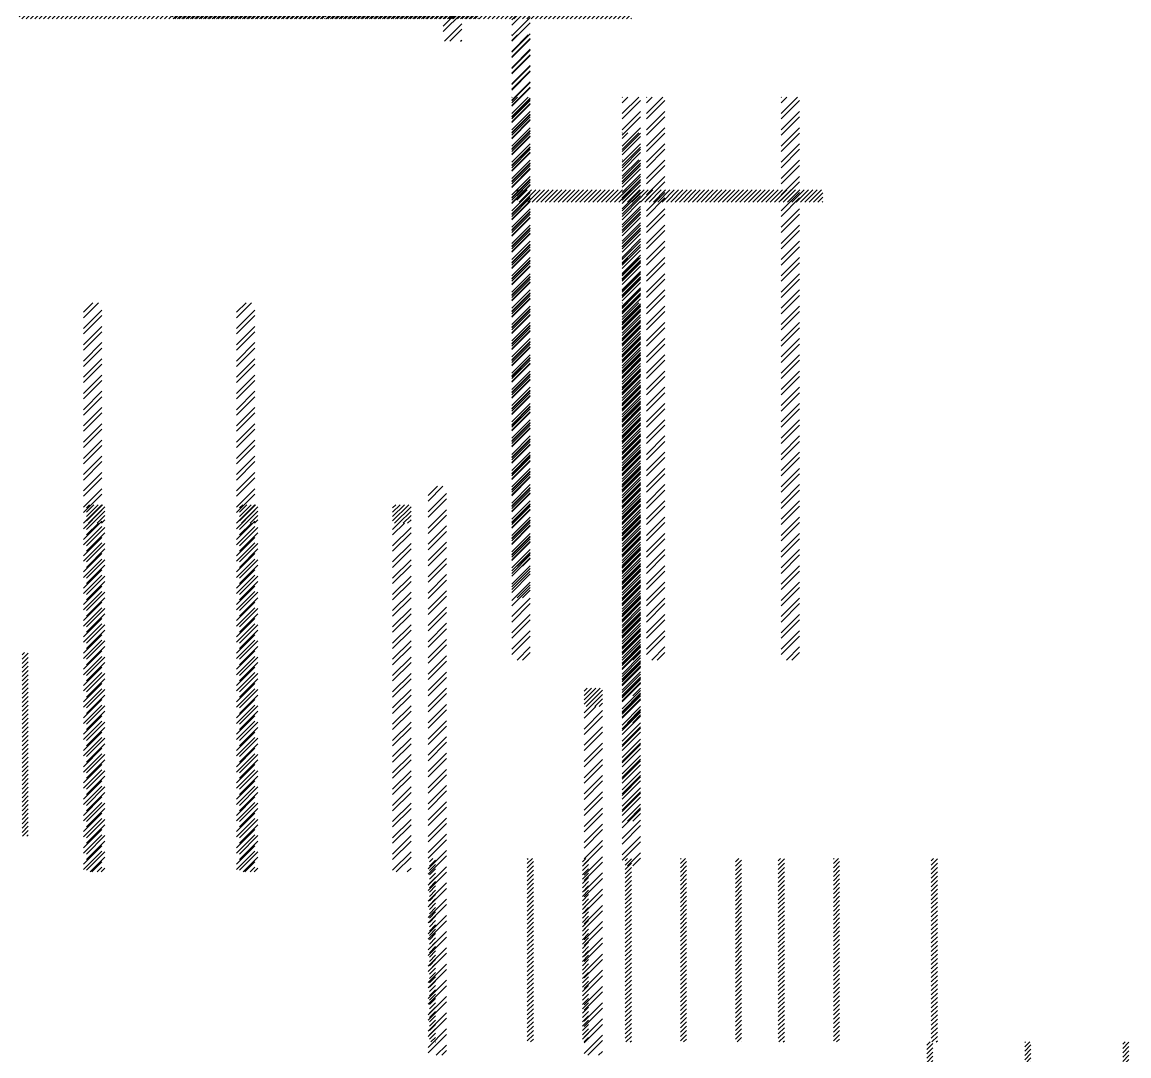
# Paper-space layout 'Layout1' of a CAD drawing. Extents: x -542 to 3071708, y -2912 to 2371007.
# Drawn here: x 9712 to 18752, y 2786 to 11232 of the extents above; entities that cross this region are included whole.
import ezdxf

# ---------------------------------------------------------------- set-up
doc = ezdxf.new("R2010")
doc.units = 0
doc.header["$LTSCALE"] = 500
doc.layers.get('0').update_dxf_attribs({"linetype": 'CONTINUOUS'})
doc.layers.add('DIM', color=2, linetype='CONTINUOUS')

# ---------------------------------------------------------------- blocks, each defined once
blk = doc.blocks.new('*X')
at = {"color": 0}
for p, q in [((2863.6, 13867.9), (3013.6, 14017.9)), ((2863.6, 13823.7), (3013.6, 13973.7)), ((2872.7, 13744.4), (3013.6, 13885.4)), ((2916.9, 13744.4), (3013.6, 13841.2)), ((3005.2, 13744.4), (3013.6, 13752.8)), ((3463.6, 12443.8), (3548.4, 12528.6)), ((3463.6, 12479.2), (3513, 12528.6)), ((3463.6, 12514.6), (3477.7, 12528.6)), ((3483.7, 12428.6), (3583.7, 12528.6)), ((3519.1, 12428.6), (3619.1, 12528.6)), ((3554.4, 12428.6), (3654.4, 12528.6)), ((3589.8, 12428.6), (3689.8, 12528.6)), ((3625.2, 12428.6), (3725.2, 12528.6)), ((3660.5, 12428.6), (3760.5, 12528.6)), ((3695.9, 12428.6), (3795.9, 12528.6)), ((3731.2, 12428.6), (3831.2, 12528.6)), ((3766.6, 12428.6), (3866.6, 12528.6)), ((3801.9, 12428.6), (3901.9, 12528.6)), ((3837.3, 12428.6), (3937.3, 12528.6)), ((3872.6, 12428.6), (3972.6, 12528.6)), ((3908, 12428.6), (4008, 12528.6)), ((3943.4, 12428.6), (4043.4, 12528.6)), ((3978.7, 12428.6), (4078.7, 12528.6)), ((4014.1, 12428.6), (4114.1, 12528.6)), ((4049.4, 12428.6), (4149.4, 12528.6)), ((4084.8, 12428.6), (4184.8, 12528.6)), ((4120.1, 12428.6), (4220.1, 12528.6)), ((4155.5, 12428.6), (4255.5, 12528.6)), ((4190.8, 12428.6), (4290.8, 12528.6)), ((4226.2, 12428.6), (4326.2, 12528.6)), ((4261.6, 12428.6), (4361.6, 12528.6)), ((4296.9, 12428.6), (4396.9, 12528.6)), ((4332.3, 12428.6), (4432.3, 12528.6)), ((4367.6, 12428.6), (4467.6, 12528.6)), ((4403, 12428.6), (4503, 12528.6)), ((4438.3, 12428.6), (4538.3, 12528.6)), ((4473.7, 12428.6), (4573.7, 12528.6)), ((4509, 12428.6), (4609, 12528.6)), ((4544.4, 12428.6), (4644.4, 12528.6)), ((4579.8, 12428.6), (4679.8, 12528.6)), ((4615.1, 12428.6), (4715.1, 12528.6)), ((4650.5, 12428.6), (4750.5, 12528.6)), ((4685.8, 12428.6), (4785.8, 12528.6)), ((4721.2, 12428.6), (4821.2, 12528.6)), ((4756.5, 12428.6), (4856.5, 12528.6)), ((4791.9, 12428.6), (4891.9, 12528.6)), ((4827.2, 12428.6), (4927.2, 12528.6)), ((4862.6, 12428.6), (4962.6, 12528.6)), ((4898, 12428.6), (4998, 12528.6)), ((4933.3, 12428.6), (5033.3, 12528.6)), ((4968.7, 12428.6), (5068.7, 12528.6)), ((5004, 12428.6), (5104, 12528.6)), ((5039.4, 12428.6), (5139.4, 12528.6)), ((5074.7, 12428.6), (5174.7, 12528.6)), ((5110.1, 12428.6), (5210.1, 12528.6)), ((5145.4, 12428.6), (5245.4, 12528.6)), ((5180.8, 12428.6), (5280.8, 12528.6)), ((5216.1, 12428.6), (5316.1, 12528.6)), ((5251.5, 12428.6), (5351.5, 12528.6)), ((5286.9, 12428.6), (5386.9, 12528.6)), ((5322.2, 12428.6), (5422.2, 12528.6)), ((5357.6, 12428.6), (5457.6, 12528.6)), ((5392.9, 12428.6), (5492.9, 12528.6)), ((5428.3, 12428.6), (5528.3, 12528.6)), ((5463.6, 12428.6), (5563.6, 12528.6)), ((5499, 12428.6), (5599, 12528.6)), ((5534.3, 12428.6), (5634.3, 12528.6)), ((5569.7, 12428.6), (5669.7, 12528.6)), ((5605.1, 12428.6), (5705.1, 12528.6)), ((5640.4, 12428.6), (5740.4, 12528.6)), ((5675.8, 12428.6), (5775.8, 12528.6)), ((5711.1, 12428.6), (5811.1, 12528.6)), ((5746.5, 12428.6), (5846.5, 12528.6)), ((5781.8, 12428.6), (5881.8, 12528.6)), ((5817.2, 12428.6), (5917.2, 12528.6)), ((5852.5, 12428.6), (5952.5, 12528.6)), ((5887.9, 12428.6), (5963.6, 12504.3)), ((5923.3, 12428.6), (5963.6, 12469)), ((5958.6, 12428.6), (5963.6, 12433.6)), ((2738.6, 10030.6), (2815.9, 10107.9)), ((2738.6, 9986.4), (2860.1, 10107.9)), ((2738.6, 9898), (2888.6, 10048)), ((14613.6, 9973.2), (14748.3, 10107.9)), ((14613.6, 10105.8), (14615.7, 10107.9)), ((14613.6, 10061.6), (14659.9, 10107.9)), ((14613.6, 9929), (14763.6, 10079)), ((2738.6, 9853.9), (2888.6, 10003.9)), ((14613.6, 9840.6), (14763.6, 9990.6)), ((14613.6, 9796.4), (14763.6, 9946.4)), ((2738.6, 9765.5), (2888.6, 9915.5)), ((2738.6, 9721.3), (2888.6, 9871.3)), ((14613.6, 9708), (14763.6, 9858)), ((2738.6, 9632.9), (2888.6, 9782.9)), ((14613.6, 9663.8), (14763.6, 9813.8)), ((2738.6, 9588.7), (2888.6, 9738.7)), ((14613.6, 9575.5), (14763.6, 9725.5)), ((14613.6, 9531.3), (14763.6, 9681.3)), ((2738.6, 9500.3), (2888.6, 9650.3)), ((2738.6, 9456.1), (2888.6, 9606.1)), ((14613.6, 9442.9), (14763.6, 9592.9)), ((2738.6, 9367.7), (2888.6, 9517.7)), ((14613.6, 9398.7), (14763.6, 9548.7)), ((2738.6, 9323.5), (2888.6, 9473.5)), ((14613.6, 9310.3), (14763.6, 9460.3)), ((14613.6, 9266.1), (14763.6, 9416.1)), ((2738.6, 9235.1), (2888.6, 9385.1)), ((2738.6, 9190.9), (2888.6, 9340.9)), ((14613.6, 9177.7), (14763.6, 9327.7)), ((2738.6, 9102.6), (2888.6, 9252.6)), ((14613.6, 9133.5), (14763.6, 9283.5)), ((2738.6, 9058.4), (2888.6, 9208.4)), ((14613.6, 9045.1), (14763.6, 9195.1)), ((14613.6, 9000.9), (14763.6, 9150.9)), ((2738.6, 8970), (2888.6, 9120)), ((2738.6, 8925.8), (2888.6, 9075.8)), ((14613.6, 8912.5), (14763.6, 9062.5)), ((2738.6, 8837.4), (2888.6, 8987.4)), ((14613.6, 8868.4), (14763.6, 9018.4)), ((2738.6, 8793.2), (2888.6, 8943.2)), ((14613.6, 8780), (14763.6, 8930)), ((14613.6, 8735.8), (14763.6, 8885.8)), ((2738.6, 8704.8), (2888.6, 8854.8)), ((2738.6, 8660.6), (2888.6, 8810.6)), ((14613.6, 8647.4), (14763.6, 8797.4)), ((2738.6, 8572.2), (2888.6, 8722.2)), ((14613.6, 8603.2), (14763.6, 8753.2)), ((2738.6, 8528), (2888.6, 8678)), ((2738.6, 8439.6), (2888.6, 8589.6)), ((14613.6, 8514.8), (14763.6, 8664.8)), ((14613.6, 8470.6), (14763.6, 8620.6)), ((2738.6, 8395.4), (2888.6, 8545.4)), ((14613.6, 8382.2), (14763.6, 8532.2)), ((2738.6, 8307.1), (2888.6, 8457.1)), ((2738.6, 8262.9), (2888.6, 8412.9)), ((4013.6, 8326.9), (4144.6, 8457.9)), ((4013.6, 8362.3), (4109.2, 8457.9)), ((4013.6, 8397.7), (4073.8, 8457.9)), ((4013.6, 8433), (4038.5, 8457.9)), ((4029.9, 8307.9), (4163.6, 8441.6)), ((14613.6, 8338), (14763.6, 8488)), ((2738.6, 8174.5), (2888.6, 8324.5)), ((4065.3, 8307.9), (4163.6, 8406.2)), ((4100.6, 8307.9), (4163.6, 8370.9)), ((4136, 8307.9), (4163.6, 8335.5)), ((14613.6, 8249.6), (14763.6, 8399.6)), ((14613.6, 8205.4), (14763.6, 8355.4)), ((2738.6, 8130.3), (2888.6, 8280.3)), ((4013.6, 8256.2), (4065.3, 8307.9)), ((4013.6, 8212), (4109.5, 8307.9)), ((4013.6, 8123.7), (4163.6, 8273.7)), ((4013.6, 8079.5), (4163.6, 8229.5)), ((14613.6, 8117), (14763.6, 8267)), ((2738.6, 8041.9), (2888.6, 8191.9)), ((2738.6, 7997.7), (2888.6, 8147.7)), ((4013.6, 7991.1), (4163.6, 8141.1)), ((14613.6, 8072.9), (14763.6, 8222.9)), ((2738.6, 7909.3), (2888.6, 8059.3)), ((4013.6, 7946.9), (4163.6, 8096.9)), ((14613.6, 7984.5), (14763.6, 8134.5)), ((14613.6, 7940.3), (14763.6, 8090.3)), ((2738.6, 7865.1), (2888.6, 8015.1)), ((4013.6, 7858.5), (4163.6, 8008.5)), ((4013.6, 7814.3), (4163.6, 7964.3)), ((14613.6, 7851.9), (14763.6, 8001.9)), ((14613.6, 7807.7), (14763.6, 7957.7)), ((2738.6, 7776.7), (2888.6, 7926.7)), ((2738.6, 7732.5), (2888.6, 7882.5)), ((4013.6, 7725.9), (4163.6, 7875.9)), ((14613.6, 7719.3), (14763.6, 7869.3)), ((2738.6, 7644.1), (2888.6, 7794.1)), ((4013.6, 7681.7), (4163.6, 7831.7)), ((14613.6, 7675.1), (14763.6, 7825.1)), ((2738.6, 7600), (2888.6, 7750)), ((4013.6, 7593.3), (4163.6, 7743.3)), ((4013.6, 7549.1), (4163.6, 7699.1)), ((14613.6, 7586.7), (14763.6, 7736.7)), ((14613.6, 7542.5), (14763.6, 7692.5)), ((2738.6, 7511.6), (2888.6, 7661.6)), ((2738.6, 7467.4), (2888.6, 7617.4)), ((4013.6, 7460.7), (4163.6, 7610.7)), ((14613.6, 7454.1), (14763.6, 7604.1)), ((2738.6, 7379), (2888.6, 7529)), ((4013.6, 7416.5), (4163.6, 7566.5)), ((14613.6, 7409.9), (14763.6, 7559.9)), ((2738.6, 7334.8), (2888.6, 7484.8)), ((4013.6, 7328.2), (4163.6, 7478.2)), ((4013.6, 7284), (4163.6, 7434)), ((14613.6, 7321.6), (14763.6, 7471.6)), ((14613.6, 7277.4), (14763.6, 7427.4)), ((2738.6, 7246.4), (2888.6, 7396.4)), ((2738.6, 7202.2), (2888.6, 7352.2)), ((4013.6, 7195.6), (4163.6, 7345.6)), ((14613.6, 7189), (14763.6, 7339)), ((2738.6, 7113.8), (2888.6, 7263.8)), ((4013.6, 7151.4), (4163.6, 7301.4)), ((14613.6, 7144.8), (14763.6, 7294.8)), ((2738.6, 7069.6), (2888.6, 7219.6)), ((4013.6, 7063), (4163.6, 7213)), ((4013.6, 7018.8), (4163.6, 7168.8)), ((14613.6, 7056.4), (14763.6, 7206.4)), ((14613.6, 7012.2), (14763.6, 7162.2)), ((2738.6, 6981.2), (2888.6, 7131.2)), ((2738.6, 6937), (2888.6, 7087)), ((4013.6, 6930.4), (4163.6, 7080.4)), ((14613.6, 6923.8), (14763.6, 7073.8)), ((2738.6, 6848.7), (2888.6, 6998.7)), ((4013.6, 6886.2), (4163.6, 7036.2)), ((14613.6, 6879.6), (14763.6, 7029.6)), ((2738.6, 6804.5), (2888.6, 6954.5)), ((4013.6, 6797.8), (4163.6, 6947.8)), ((4013.6, 6753.6), (4163.6, 6903.6)), ((14613.6, 6791.2), (14763.6, 6941.2)), ((14613.6, 6747), (14763.6, 6897)), ((2738.6, 6716.1), (2888.6, 6866.1)), ((2738.6, 6671.9), (2888.6, 6821.9)), ((4013.6, 6665.2), (4163.6, 6815.2)), ((14613.6, 6658.6), (14763.6, 6808.6)), ((2738.6, 6583.5), (2888.6, 6733.5)), ((4013.6, 6621), (4163.6, 6771)), ((14613.6, 6614.4), (14763.6, 6764.4)), ((2738.6, 6539.3), (2888.6, 6689.3)), ((2738.6, 6450.9), (2888.6, 6600.9)), ((4013.6, 6532.7), (4163.6, 6682.7)), ((4013.6, 6488.5), (4163.6, 6638.5)), ((14613.6, 6526.1), (14763.6, 6676.1)), ((14613.6, 6481.9), (14763.6, 6631.9)), ((2738.6, 6406.7), (2888.6, 6556.7)), ((4013.6, 6400.1), (4163.6, 6550.1)), ((14613.6, 6393.5), (14763.6, 6543.5)), ((2738.6, 6318.3), (2888.6, 6468.3)), ((2738.6, 6274.1), (2888.6, 6424.1)), ((4013.6, 6355.9), (4163.6, 6505.9)), ((14613.6, 6349.3), (14763.6, 6499.3)), ((2738.6, 6185.7), (2888.6, 6335.7)), ((4013.6, 6267.5), (4163.6, 6417.5)), ((4013.6, 6223.3), (4163.6, 6373.3)), ((14613.6, 6260.9), (14763.6, 6410.9)), ((14613.6, 6216.7), (14763.6, 6366.7)), ((2738.6, 6141.5), (2888.6, 6291.5)), ((4013.6, 6134.9), (4163.6, 6284.9)), ((4013.6, 6090.7), (4163.6, 6240.7)), ((14613.6, 6128.3), (14763.6, 6278.3)), ((2738.6, 6053.2), (2888.6, 6203.2)), ((2738.6, 6009), (2888.6, 6159)), ((4013.6, 6002.3), (4163.6, 6152.3)), ((14613.6, 6084.1), (14763.6, 6234.1)), ((2738.6, 5920.6), (2888.6, 6070.6)), ((4013.6, 5958.1), (4163.6, 6108.1)), ((14613.6, 5995.7), (14763.6, 6145.7)), ((14613.6, 5951.5), (14763.6, 6101.5)), ((2738.6, 5876.4), (2888.6, 6026.4)), ((4013.6, 5869.7), (4163.6, 6019.7)), ((4013.6, 5825.6), (4163.6, 5975.6)), ((14613.6, 5863.1), (14763.6, 6013.1)), ((14613.6, 5819), (14763.6, 5969)), ((2738.6, 5788), (2888.6, 5938)), ((2738.6, 5743.8), (2888.6, 5893.8)), ((4013.6, 5737.2), (4163.6, 5887.2)), ((14613.6, 5730.6), (14763.6, 5880.6)), ((2738.6, 5655.4), (2888.6, 5805.4)), ((4013.6, 5693), (4163.6, 5843)), ((14613.6, 5686.4), (14763.6, 5836.4)), ((2738.6, 5611.2), (2888.6, 5761.2)), ((4013.6, 5604.6), (4163.6, 5754.6)), ((4013.6, 5560.4), (4163.6, 5710.4)), ((14613.6, 5598), (14763.6, 5748)), ((14613.6, 5553.8), (14763.6, 5703.8)), ((2738.6, 5522.8), (2888.6, 5672.8)), ((2738.6, 5478.6), (2888.6, 5628.6)), ((4013.6, 5472), (4163.6, 5622)), ((14656.1, 5507.9), (14763.6, 5615.4)), ((2806.3, 5457.9), (2888.6, 5540.2)), ((4043.7, 5457.9), (4163.6, 5577.8)), ((6813.6, 5540.8), (6841.8, 5569)), ((6813.6, 5505.4), (6863.6, 5555.4)), ((6813.6, 5470.1), (6863.6, 5520.1)), ((7613.6, 5527.6), (7655, 5569)), ((7613.6, 5563), (7619.6, 5569)), ((7613.6, 5492.3), (7663.6, 5542.3)), ((8413.6, 5549.8), (8432.8, 5569)), ((8413.6, 5514.5), (8463.6, 5564.5)), ((8413.6, 5479.1), (8463.6, 5529.1)), ((14700.3, 5507.9), (14763.6, 5571.2)), ((2850.5, 5457.9), (2888.6, 5496)), ((4132.1, 5457.9), (4163.6, 5489.4)), ((6813.6, 5434.7), (6863.6, 5484.7)), ((6813.6, 5399.4), (6863.6, 5449.4)), ((7613.6, 5456.9), (7663.6, 5506.9)), ((7613.6, 5421.6), (7663.6, 5471.6)), ((7613.6, 5386.2), (7663.6, 5436.2)), ((8413.6, 5443.7), (8463.6, 5493.7)), ((8413.6, 5408.4), (8463.6, 5458.4)), ((6813.6, 5364), (6863.6, 5414)), ((6813.6, 5328.7), (6863.6, 5378.7)), ((6813.6, 5293.3), (6863.6, 5343.3)), ((7613.6, 5350.9), (7663.6, 5400.9)), ((7613.6, 5315.5), (7663.6, 5365.5)), ((8413.6, 5373), (8463.6, 5423)), ((8413.6, 5337.7), (8463.6, 5387.7)), ((8413.6, 5302.3), (8463.6, 5352.3)), ((6813.6, 5258), (6863.6, 5308)), ((6813.6, 5222.6), (6863.6, 5272.6)), ((7613.6, 5280.1), (7663.6, 5330.1)), ((7613.6, 5244.8), (7663.6, 5294.8)), ((7613.6, 5209.4), (7663.6, 5259.4)), ((8413.6, 5267), (8463.6, 5317)), ((8413.6, 5231.6), (8463.6, 5281.6)), ((8413.6, 5196.3), (8463.6, 5246.3)), ((6813.6, 5187.2), (6863.6, 5237.2)), ((6813.6, 5151.9), (6863.6, 5201.9)), ((6813.6, 5116.5), (6863.6, 5166.5)), ((7613.6, 5174.1), (7663.6, 5224.1)), ((7613.6, 5138.7), (7663.6, 5188.7)), ((7613.6, 5103.4), (7663.6, 5153.4)), ((8413.6, 5160.9), (8463.6, 5210.9)), ((8413.6, 5125.5), (8463.6, 5175.5)), ((6813.6, 5081.2), (6863.6, 5131.2)), ((6813.6, 5045.8), (6863.6, 5095.8)), ((7613.6, 5068), (7663.6, 5118)), ((7613.6, 5032.7), (7663.6, 5082.7)), ((8413.6, 5090.2), (8463.6, 5140.2)), ((8413.6, 5054.8), (8463.6, 5104.8)), ((8413.6, 5019.5), (8463.6, 5069.5)), ((6813.6, 5010.5), (6863.6, 5060.5)), ((6813.6, 4975.1), (6863.6, 5025.1)), ((6813.6, 4939.8), (6863.6, 4989.8)), ((7613.6, 4997.3), (7663.6, 5047.3)), ((7613.6, 4961.9), (7663.6, 5011.9)), ((7613.6, 4926.6), (7663.6, 4976.6)), ((8413.6, 4984.1), (8463.6, 5034.1)), ((8413.6, 4948.8), (8463.6, 4998.8)), ((6813.6, 4904.4), (6863.6, 4954.4)), ((6813.6, 4869), (6863.6, 4919)), ((6813.6, 4833.7), (6863.6, 4883.7)), ((7613.6, 4891.2), (7663.6, 4941.2)), ((7613.6, 4855.9), (7663.6, 4905.9)), ((8413.6, 4913.4), (8463.6, 4963.4)), ((8413.6, 4878.1), (8463.6, 4928.1)), ((8413.6, 4842.7), (8463.6, 4892.7)), ((6813.6, 4798.3), (6863.6, 4848.3)), ((6813.6, 4763), (6863.6, 4813)), ((7613.6, 4820.5), (7663.6, 4870.5)), ((7613.6, 4785.2), (7663.6, 4835.2)), ((7613.6, 4749.8), (7663.6, 4799.8)), ((8413.6, 4807.3), (8463.6, 4857.3)), ((8413.6, 4772), (8463.6, 4822)), ((6813.6, 4727.6), (6863.6, 4777.6)), ((6813.6, 4692.3), (6863.6, 4742.3)), ((6813.6, 4656.9), (6863.6, 4706.9)), ((7613.6, 4714.5), (7663.6, 4764.5)), ((7613.6, 4679.1), (7663.6, 4729.1)), ((8413.6, 4736.6), (8463.6, 4786.6)), ((8413.6, 4701.3), (8463.6, 4751.3)), ((8413.6, 4665.9), (8463.6, 4715.9)), ((6813.6, 4621.6), (6863.6, 4671.6)), ((6813.6, 4586.2), (6863.6, 4636.2)), ((7613.6, 4643.7), (7663.6, 4693.7)), ((7613.6, 4608.4), (7663.6, 4658.4)), ((7613.6, 4573), (7663.6, 4623)), ((8413.6, 4630.6), (8463.6, 4680.6)), ((8413.6, 4595.2), (8463.6, 4645.2)), ((6813.6, 4550.9), (6863.6, 4600.9)), ((6813.6, 4515.5), (6863.6, 4565.5)), ((6813.6, 4480.1), (6863.6, 4530.1)), ((7613.6, 4537.7), (7663.6, 4587.7)), ((7613.6, 4502.3), (7663.6, 4552.3)), ((8413.6, 4559.9), (8463.6, 4609.9)), ((8413.6, 4524.5), (8463.6, 4574.5)), ((8413.6, 4489.1), (8463.6, 4539.1)), ((6813.6, 4444.8), (6863.6, 4494.8)), ((6813.6, 4409.4), (6863.6, 4459.4)), ((7613.6, 4467), (7663.6, 4517)), ((7613.6, 4431.6), (7663.6, 4481.6)), ((7613.6, 4396.3), (7663.6, 4446.3)), ((8413.6, 4453.8), (8463.6, 4503.8)), ((8413.6, 4418.4), (8463.6, 4468.4)), ((8413.6, 4383.1), (8463.6, 4433.1)), ((6813.6, 4374.1), (6863.6, 4424.1)), ((6813.6, 4338.7), (6863.6, 4388.7)), ((6813.6, 4303.4), (6863.6, 4353.4)), ((7613.6, 4360.9), (7663.6, 4410.9)), ((7613.6, 4325.5), (7663.6, 4375.5)), ((7613.6, 4290.2), (7663.6, 4340.2)), ((8413.6, 4347.7), (8463.6, 4397.7)), ((8413.6, 4312.4), (8463.6, 4362.4)), ((6813.6, 4268), (6863.6, 4318)), ((6813.6, 4232.7), (6863.6, 4282.7)), ((7613.6, 4254.8), (7663.6, 4304.8)), ((7613.6, 4219.5), (7663.6, 4269.5)), ((8413.6, 4277), (8463.6, 4327)), ((8413.6, 4241.7), (8463.6, 4291.7)), ((8413.6, 4206.3), (8463.6, 4256.3)), ((6813.6, 4197.3), (6863.6, 4247.3)), ((6813.6, 4161.9), (6863.6, 4211.9)), ((6813.6, 4126.6), (6863.6, 4176.6)), ((7613.6, 4184.1), (7663.6, 4234.1)), ((7613.6, 4148.8), (7663.6, 4198.8)), ((7613.6, 4113.4), (7663.6, 4163.4)), ((8413.6, 4171), (8463.6, 4221)), ((8413.6, 4135.6), (8463.6, 4185.6)), ((6813.6, 4091.2), (6863.6, 4141.2)), ((6826.7, 4069), (6863.6, 4105.9)), ((6862.1, 4069), (6863.6, 4070.5)), ((7613.6, 4078.1), (7663.6, 4128.1)), ((7639.9, 4069), (7663.6, 4092.7)), ((8413.6, 4100.2), (8463.6, 4150.2)), ((8417.7, 4069), (8463.6, 4114.9)), ((8453.1, 4069), (8463.6, 4079.5))]:
    blk.add_line(p, q, dxfattribs=at)

psp = doc.layouts.get("Layout1")

# ---------------------------------------------------------------- block references
at = {"color": 0}
for p in [(-901.6, 511.7), (0, 511.7), (198.4, 511.7), (1298.4, 511.7), (0, 219.3), (0, 219.3), (0, 219.3), (0, 0), (0, 0), (0, 0), (0, 0), (0, -804.1), (0, -804.1), (0, -804.1), (0, -804.1), (0, -1169.6), (0, -1169.6), (0, -1169.6), (0, -1169.6), (6225, -1169.6), (6225, -1169.6), (7475, -1169.6), (7475, -1169.6), (8725, -1169.6), (8725, -1169.6)]:
    psp.add_blockref('*X', p, dxfattribs=at)
at = {"layer": 'DIM', "color": 0}
for p in [(-901.6, 1278.9), (-901.6, 1019.3), (10288.9, -2667.4)]:
    psp.add_blockref('*X', p, dxfattribs=at)

doc.saveas('drawing.dxf')
